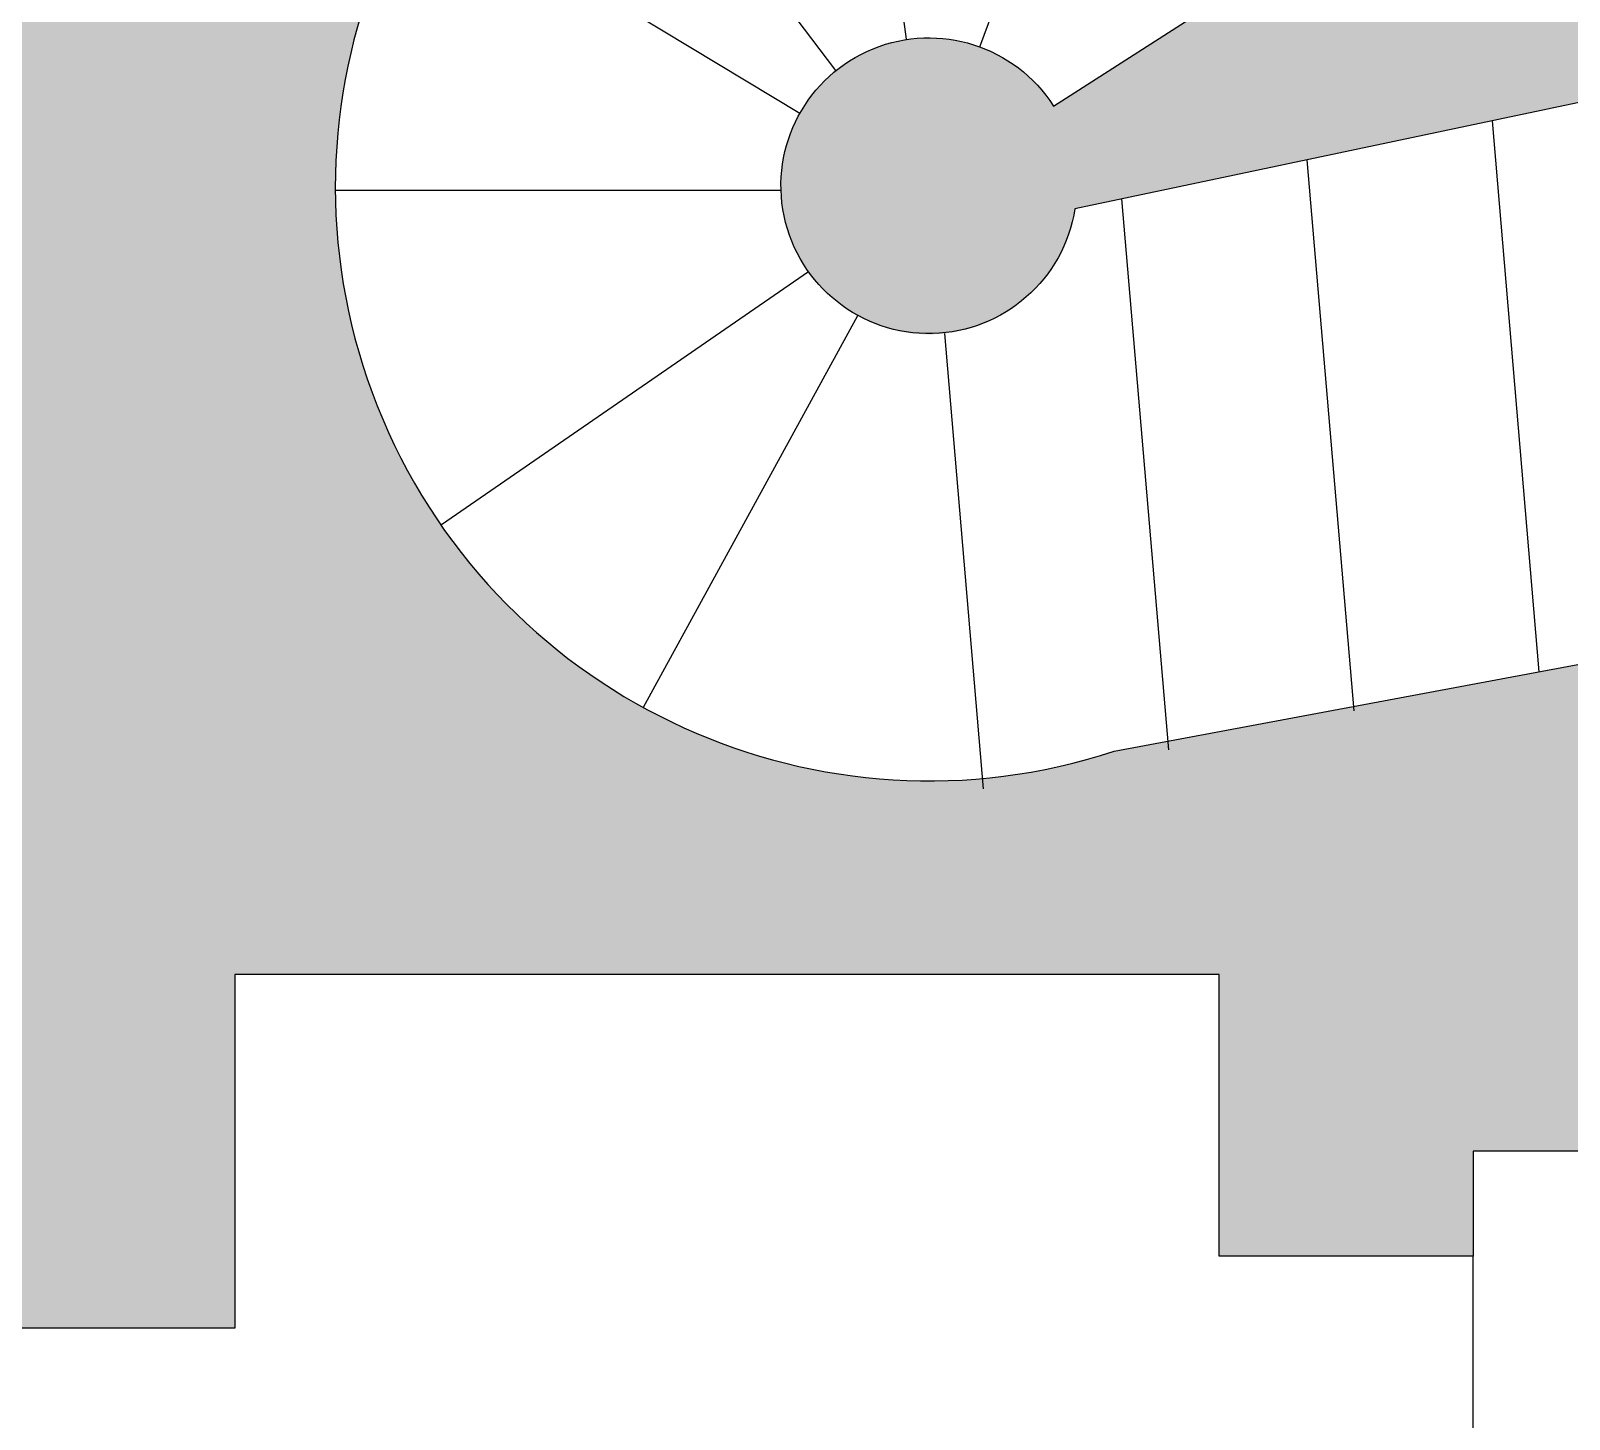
# Model space of a CAD drawing. Extents: x 77 to 121, y -270 to -21.
# Drawn here: x 109.995 to 113.309, y -175.475 to -172.484 of the extents above; entities that cross this region are included whole.
import ezdxf

# ---------------------------------------------------------------- set-up
doc = ezdxf.new("R2010")
doc.units = 0
doc.layers.add('BASE_PLAN', color=7, linetype='CONTINUOUS')
doc.layers.add('POCHE', color=7, linetype='CONTINUOUS')

# ---------------------------------------------------------------- blocks, each defined once
blk = doc.blocks.new('*U44')
at = {"layer": 'POCHE', "linetype": 'CONTINUOUS'}
for points in [[(109.8859, -175.2795), (109.8859, -169.9224), (110.1565, -175.2795)], [(110.1565, -175.2795), (109.8859, -169.9224), (110.1565, -170.2109)], [(110.1565, -175.2795), (110.1565, -170.2109), (110.4345, -175.2795)], [(110.4345, -174.5171), (110.1565, -170.2109), (110.4345, -170.2109)], [(110.4345, -175.2795), (110.1565, -170.2109), (110.4345, -174.5171)], [(110.4345, -174.5171), (110.4345, -170.2109), (110.6523, -174.5171)], [(110.6523, -174.5171), (110.4345, -170.2109), (110.6523, -170.2109)], [(110.6523, -172.8202), (110.6523, -170.2109), (110.6525, -172.7975)], [(110.6525, -172.7975), (110.6523, -170.2109), (110.6525, -170.2109)], [(110.6525, -172.7975), (110.6525, -170.2109), (110.6531, -172.7749)], [(110.6531, -172.7749), (110.6525, -170.2109), (110.6531, -170.2109)], [(110.6531, -172.7749), (110.6531, -170.2109), (110.654, -172.7524)], [(110.654, -172.7524), (110.6531, -170.2109), (110.654, -170.2109)], [(110.654, -172.7524), (110.654, -170.2109), (110.6554, -172.7299)], [(110.6554, -172.7299), (110.654, -170.2109), (110.6554, -170.2109)], [(110.6554, -172.7299), (110.6554, -170.2109), (110.6592, -172.6852)], [(110.6592, -172.6852), (110.6554, -170.2109), (110.6592, -170.2109)], [(110.6592, -172.6852), (110.6592, -170.2109), (110.6646, -172.641)], [(110.6646, -172.641), (110.6592, -170.2109), (110.6646, -170.2109)], [(110.6646, -172.641), (110.6646, -170.2109), (110.6715, -172.5972)], [(110.6715, -172.5972), (110.6646, -170.2109), (110.6715, -170.2109)], [(110.6715, -172.5972), (110.6715, -170.2109), (110.6798, -172.554)], [(110.6798, -172.554), (110.6715, -170.2109), (110.6798, -170.2109)], [(110.6798, -172.554), (110.6798, -170.2109), (110.6895, -172.5114)], [(110.6895, -172.5114), (110.6798, -170.2109), (110.6895, -170.2109)], [(110.6895, -172.5114), (110.6895, -170.2109), (110.7006, -172.4694)], [(113.0063, -172.7071), (113.0063, -171.0855), (113.5844, -172.5853)], [(113.5844, -172.5853), (113.0063, -171.0855), (113.5844, -171.0855)], [(113.0063, -172.7071), (112.2443, -172.6168), (113.0063, -172.1286)], [(111.8152, -173.1167), (111.8125, -172.5212), (111.8152, -172.5201)], [(111.8191, -173.1182), (111.8152, -172.5201), (111.8191, -172.5186)], [(111.8152, -173.1167), (111.8152, -172.5201), (111.8191, -173.1182)], [(111.8213, -173.119), (111.8191, -172.5186), (111.8213, -172.5178)], [(111.8191, -173.1182), (111.8191, -172.5186), (111.8213, -173.119)], [(111.8257, -173.1206), (111.8213, -172.5178), (111.8257, -172.5163)], [(111.8213, -173.119), (111.8213, -172.5178), (111.8257, -173.1206)], [(111.8274, -173.1211), (111.8257, -172.5163), (111.8274, -172.5157)], [(111.8257, -173.1206), (111.8257, -172.5163), (111.8274, -173.1211)], [(111.8323, -173.1228), (111.8274, -172.5157), (111.8323, -172.514)], [(111.8274, -173.1211), (111.8274, -172.5157), (111.8323, -173.1228)], [(111.8336, -173.1232), (111.8323, -172.514), (111.8336, -172.5136)], [(111.8323, -173.1228), (111.8323, -172.514), (111.8336, -173.1232)], [(111.839, -173.1249), (111.8336, -172.5136), (111.839, -172.512)], [(111.8336, -173.1232), (111.8336, -172.5136), (111.839, -173.1249)], [(111.8399, -173.1251), (111.839, -172.512), (111.8399, -172.5117)], [(111.839, -173.1249), (111.839, -172.512), (111.8399, -173.1251)], [(111.8457, -173.1268), (111.8399, -172.5117), (111.8457, -172.5101)], [(111.8399, -173.1251), (111.8399, -172.5117), (111.8457, -173.1268)], [(111.8463, -173.1269), (111.8457, -172.5101), (111.8463, -172.5099)], [(111.8457, -173.1268), (111.8457, -172.5101), (111.8463, -173.1269)], [(111.8523, -173.1285), (111.8463, -172.5099), (111.8523, -172.5083)], [(111.8463, -173.1269), (111.8463, -172.5099), (111.8523, -173.1285)], [(111.8527, -173.1286), (111.8523, -172.5083), (111.8527, -172.5082)], [(111.8523, -173.1285), (111.8523, -172.5083), (111.8527, -173.1286)], [(111.859, -173.1301), (111.8527, -172.5082), (111.859, -172.5067)], [(111.8527, -173.1286), (111.8527, -172.5082), (111.859, -173.1301)], [(111.8592, -173.1302), (111.859, -172.5067), (111.8592, -172.5066)], [(111.859, -173.1301), (111.859, -172.5067), (111.8592, -173.1302)], [(111.8657, -173.1316), (111.8592, -172.5066), (111.8657, -172.5052)], [(111.8592, -173.1302), (111.8592, -172.5066), (111.8657, -173.1316)], [(111.8657, -173.1316), (111.8657, -172.5052), (111.8658, -173.1316)], [(111.8658, -173.1316), (111.8657, -172.5052), (111.8658, -172.5052)], [(111.8724, -173.1329), (111.8658, -172.5052), (111.8724, -172.5039)], [(111.8658, -173.1316), (111.8658, -172.5052), (111.8724, -173.1329)], [(111.8791, -173.134), (111.8724, -172.5039), (111.8791, -172.5028)], [(111.8724, -173.1329), (111.8724, -172.5039), (111.8724, -173.1329)], [(111.8724, -173.1329), (111.8724, -172.5039), (111.8724, -172.5039)], [(111.8724, -173.1329), (111.8724, -172.5039), (111.8791, -173.134)], [(111.8791, -173.134), (111.8791, -172.5028), (111.8792, -173.134)], [(111.8792, -173.134), (111.8791, -172.5028), (111.8792, -172.5028)], [(111.8857, -173.135), (111.8792, -172.5028), (111.8857, -172.5018)], [(111.8792, -173.134), (111.8792, -172.5028), (111.8857, -173.135)], [(111.8857, -173.135), (111.8857, -172.5018), (111.8859, -173.1351)], [(111.8859, -173.1351), (111.8857, -172.5018), (111.8859, -172.5018)], [(111.8924, -173.1359), (111.8859, -172.5018), (111.8924, -172.5009)], [(111.8859, -173.1351), (111.8859, -172.5018), (111.8924, -173.1359)], [(111.8924, -173.1359), (111.8924, -172.5009), (111.8927, -173.1359)], [(111.8927, -173.1359), (111.8924, -172.5009), (111.8927, -172.5009)], [(111.899, -173.1366), (111.8927, -172.5009), (111.899, -172.5002)], [(111.8927, -173.1359), (111.8927, -172.5009), (111.899, -173.1366)], [(111.899, -173.1366), (111.899, -172.5002), (111.8996, -173.1366)], [(111.8996, -173.1366), (111.899, -172.5002), (111.8996, -172.5002)], [(111.9056, -173.1372), (111.8996, -172.5002), (111.9056, -172.4997)], [(111.8996, -173.1366), (111.8996, -172.5002), (111.9056, -173.1372)], [(111.9065, -173.1372), (111.9056, -172.4997), (111.9065, -172.4996)], [(111.9056, -173.1372), (111.9056, -172.4997), (111.9065, -173.1372)], [(111.9121, -173.1376), (111.9065, -172.4996), (111.9121, -172.4992)], [(111.9065, -173.1372), (111.9065, -172.4996), (111.9121, -173.1376)], [(111.9135, -173.1377), (111.9121, -172.4992), (111.9135, -172.4991)], [(111.9121, -173.1376), (111.9121, -172.4992), (111.9135, -173.1377)], [(111.9187, -173.1379), (111.9135, -172.4991), (111.9187, -172.4989)], [(111.9135, -173.1377), (111.9135, -172.4991), (111.9187, -173.1379)], [(111.9187, -173.1379), (111.9187, -172.4989), (111.9205, -173.1379)], [(111.9205, -173.1379), (111.9187, -172.4989), (111.9205, -172.4989)], [(111.9251, -173.138), (111.9205, -172.4989), (111.9251, -172.4988)], [(111.9205, -173.1379), (111.9205, -172.4989), (111.9251, -173.138)], [(111.9275, -173.1381), (111.9251, -172.4988), (111.9275, -172.4987)], [(111.9251, -173.138), (111.9251, -172.4988), (111.9275, -173.1381)], [(111.9275, -173.1381), (111.9275, -172.4987), (111.9316, -173.1381)], [(111.9316, -173.1381), (111.9275, -172.4987), (111.9316, -172.4988)], [(111.9316, -173.1381), (111.9316, -172.4988), (111.9345, -173.138)], [(111.9345, -173.138), (111.9316, -172.4988), (111.9345, -172.4988)], [(111.9345, -173.138), (111.9345, -172.4988), (111.938, -173.138)], [(111.938, -173.138), (111.9345, -172.4988), (111.938, -172.4989)], [(111.938, -173.138), (111.938, -172.4989), (111.9416, -173.1378)], [(111.9416, -173.1378), (111.938, -172.4989), (111.9416, -172.499)], [(111.9416, -173.1378), (111.9416, -172.499), (111.9444, -173.1377)], [(111.9444, -173.1377), (111.9416, -172.499), (111.9444, -172.4991)], [(111.9444, -173.1377), (111.9444, -172.4991), (111.9487, -173.1375)], [(111.9487, -173.1375), (111.9444, -172.4991), (111.9487, -172.4993)], [(111.9487, -173.1375), (111.9487, -172.4993), (111.9508, -173.1374)], [(111.9508, -173.1374), (111.9487, -172.4993), (111.9508, -172.4995)], [(111.9508, -173.1374), (111.9508, -172.4995), (111.9558, -173.137)], [(111.9558, -173.137), (111.9508, -172.4995), (111.9558, -172.4998)], [(111.9558, -173.137), (111.9558, -172.4998), (111.9573, -173.1369)], [(111.9573, -173.1369), (111.9558, -172.4998), (111.9573, -172.5)], [(111.9573, -173.1369), (111.9573, -172.5), (111.9629, -173.1363)], [(111.9629, -173.1363), (111.9573, -172.5), (111.9629, -172.5005)], [(111.9629, -173.1363), (111.9629, -172.5005), (111.9638, -173.1362)], [(111.9638, -173.1362), (111.9629, -172.5005), (111.9638, -172.5006)], [(111.9638, -173.1362), (111.9638, -172.5006), (111.97, -173.1355)], [(111.97, -173.1355), (111.9638, -172.5006), (111.97, -172.5013)], [(111.97, -173.1355), (111.97, -172.5013), (111.9703, -173.1355)], [(111.9703, -173.1355), (111.97, -172.5013), (111.9703, -172.5014)], [(111.9703, -173.1355), (111.9703, -172.5014), (111.9768, -173.1345)], [(111.9768, -173.1345), (111.9703, -172.5014), (111.9768, -172.5023)], [(111.9768, -173.1345), (111.9768, -172.5023), (111.977, -173.1345)], [(111.977, -173.1345), (111.9768, -172.5023), (111.977, -172.5023)], [(111.977, -173.1345), (111.977, -172.5023), (111.9834, -173.1335)], [(111.9834, -173.1335), (111.977, -172.5023), (111.9834, -172.5033)], [(111.9834, -173.1335), (111.9834, -172.5033), (111.9841, -173.1334)], [(111.9841, -173.1334), (111.9834, -172.5033), (111.9841, -172.5035)], [(111.9841, -173.1334), (111.9841, -172.5035), (111.99, -173.1323)], [(111.99, -173.1323), (111.9841, -172.5035), (111.99, -172.5045)], [(111.99, -173.1323), (111.99, -172.5045), (111.9912, -173.132)], [(111.9912, -173.132), (111.99, -172.5045), (111.9912, -172.5048)], [(111.9912, -173.132), (111.9912, -172.5048), (111.9966, -173.1309)], [(111.9966, -173.1309), (111.9912, -172.5048), (111.9966, -172.5059)], [(111.9966, -173.1309), (111.9966, -172.5059), (111.9982, -173.1306)], [(111.9982, -173.1306), (111.9966, -172.5059), (111.9982, -172.5062)], [(111.9982, -173.1306), (111.9982, -172.5062), (112.0032, -173.1294)], [(112.0032, -173.1294), (111.9982, -172.5062), (112.0032, -172.5074)], [(112.0032, -173.1294), (112.0032, -172.5074), (112.0052, -173.1289)], [(112.0052, -173.1289), (112.0032, -172.5074), (112.0052, -172.5079)], [(112.0052, -173.1289), (112.0052, -172.5079), (112.0098, -173.1278)], [(112.0098, -173.1278), (112.0052, -172.5079), (112.0098, -172.5091)], [(112.0098, -173.1278), (112.0098, -172.5091), (112.0122, -173.1271)], [(112.0122, -173.1271), (112.0098, -172.5091), (112.0122, -172.5097)], [(112.0122, -173.1271), (112.0122, -172.5097), (112.0164, -173.126)], [(112.0164, -173.126), (112.0122, -172.5097), (112.0164, -172.5109)], [(112.0164, -173.126), (112.0164, -172.5109), (112.0192, -173.1252)], [(112.0192, -173.1252), (112.0164, -172.5109), (112.0192, -172.5116)], [(112.0192, -173.1252), (112.0192, -172.5116), (112.023, -173.124)], [(112.023, -173.124), (112.0192, -172.5116), (112.023, -172.5128)], [(112.023, -173.124), (112.023, -172.5128), (112.0261, -173.1231)], [(112.0261, -173.1231), (112.023, -172.5128), (112.0261, -172.5137)], [(112.0261, -173.1231), (112.0261, -172.5137), (112.0296, -173.1219)], [(112.0296, -173.1219), (112.0261, -172.5137), (112.0296, -172.5149)], [(112.0296, -173.1219), (112.0296, -172.5149), (112.0329, -173.1208)], [(112.0329, -173.1208), (112.0296, -172.5149), (112.0329, -172.516)], [(112.0329, -173.1208), (112.0329, -172.516), (112.0361, -173.1197)], [(112.0361, -173.1197), (112.0329, -172.516), (112.0361, -172.5172)], [(112.0361, -173.1197), (112.0361, -172.5172), (112.0397, -173.1184)], [(112.0397, -173.1184), (112.0361, -172.5172), (112.0397, -172.5184)], [(112.0397, -173.1184), (112.0397, -172.5184), (112.0427, -173.1173)], [(112.0427, -173.1173), (112.0397, -172.5184), (112.0427, -172.5196)], [(112.0427, -173.1173), (112.0427, -172.5196), (112.0464, -173.1158)], [(112.0464, -173.1158), (112.0427, -172.5196), (112.0464, -172.521)], [(111.7513, -173.0832), (111.7496, -172.5548), (111.7513, -172.5536)], [(111.7555, -173.0861), (111.7513, -172.5536), (111.7555, -172.5507)], [(111.7513, -173.0832), (111.7513, -172.5536), (111.7555, -173.0861)], [(111.7569, -173.087), (111.7555, -172.5507), (111.7569, -172.5498)], [(111.7555, -173.0861), (111.7555, -172.5507), (111.7569, -173.087)], [(111.7616, -173.09), (111.7569, -172.5498), (111.7616, -172.5469)], [(111.7569, -173.087), (111.7569, -172.5498), (111.7616, -173.09)], [(111.7626, -173.0906), (111.7616, -172.5469), (111.7626, -172.5462)], [(111.7616, -173.09), (111.7616, -172.5469), (111.7626, -173.0906)], [(111.7677, -173.0937), (111.7626, -172.5462), (111.7677, -172.5431)], [(111.7626, -173.0906), (111.7626, -172.5462), (111.7677, -173.0937)], [(111.7684, -173.0941), (111.7677, -172.5431), (111.7684, -172.5427)], [(111.7677, -173.0937), (111.7677, -172.5431), (111.7684, -173.0941)], [(111.774, -173.0973), (111.7684, -172.5427), (111.774, -172.5395)], [(111.7684, -173.0941), (111.7684, -172.5427), (111.774, -173.0973)], [(111.7741, -173.0974), (111.774, -172.5395), (111.7741, -172.5394)], [(111.774, -173.0973), (111.774, -172.5395), (111.7741, -173.0974)], [(111.7799, -173.1006), (111.7741, -172.5394), (111.7799, -172.5362)], [(111.7741, -173.0974), (111.7741, -172.5394), (111.7799, -173.1006)], [(111.7802, -173.1007), (111.7799, -172.5362), (111.7802, -172.5361)], [(111.7799, -173.1006), (111.7799, -172.5362), (111.7802, -173.1007)], [(111.7858, -173.1036), (111.7802, -172.5361), (111.7858, -172.5332)], [(111.7802, -173.1007), (111.7802, -172.5361), (111.7858, -173.1036)], [(111.7866, -173.104), (111.7858, -172.5332), (111.7866, -172.5328)], [(111.7858, -173.1036), (111.7858, -172.5332), (111.7866, -173.104)], [(111.7916, -173.1065), (111.7866, -172.5328), (111.7916, -172.5303)], [(111.7866, -173.104), (111.7866, -172.5328), (111.7916, -173.1065)], [(111.793, -173.1072), (111.7916, -172.5303), (111.793, -172.5297)], [(111.7916, -173.1065), (111.7916, -172.5303), (111.793, -173.1072)], [(111.7975, -173.1093), (111.793, -172.5297), (111.7975, -172.5275)], [(111.793, -173.1072), (111.793, -172.5297), (111.7975, -173.1093)], [(111.7994, -173.1102), (111.7975, -172.5275), (111.7994, -172.5267)], [(111.7975, -173.1093), (111.7975, -172.5275), (111.7994, -173.1102)], [(111.8034, -173.1119), (111.7994, -172.5267), (111.8034, -172.5249)], [(111.7994, -173.1102), (111.7994, -172.5267), (111.8034, -173.1119)], [(111.806, -173.113), (111.8034, -172.5249), (111.806, -172.5238)], [(111.8034, -173.1119), (111.8034, -172.5249), (111.806, -173.113)], [(111.8093, -173.1144), (111.806, -172.5238), (111.8093, -172.5224)], [(111.806, -173.113), (111.806, -172.5238), (111.8093, -173.1144)], [(111.8125, -173.1157), (111.8093, -172.5224), (111.8125, -172.5212)], [(111.8093, -173.1144), (111.8093, -172.5224), (111.8125, -173.1157)], [(111.8125, -173.1157), (111.8125, -172.5212), (111.8152, -173.1167)], [(112.0464, -173.1158), (112.0464, -172.521), (112.0492, -173.1147)], [(112.0492, -173.1147), (112.0464, -172.521), (112.0492, -172.5221)], [(112.0492, -173.1147), (112.0492, -172.5221), (112.0531, -173.1131)], [(112.0531, -173.1131), (112.0492, -172.5221), (112.0531, -172.5237)], [(112.0531, -173.1131), (112.0531, -172.5237), (112.0557, -173.112)], [(112.0557, -173.112), (112.0531, -172.5237), (112.0557, -172.5249)], [(112.0557, -173.112), (112.0557, -172.5249), (112.0597, -173.1102)], [(112.0597, -173.1102), (112.0557, -172.5249), (112.0597, -172.5266)], [(112.0597, -173.1102), (112.0597, -172.5266), (112.0621, -173.1091)], [(112.0621, -173.1091), (112.0597, -172.5266), (112.0621, -172.5277)], [(112.0621, -173.1091), (112.0621, -172.5277), (112.0662, -173.1072)], [(112.0662, -173.1072), (112.0621, -172.5277), (112.0662, -172.5296)], [(112.0662, -173.1072), (112.0662, -172.5296), (112.0685, -173.1061)], [(112.0685, -173.1061), (112.0662, -172.5296), (112.0685, -172.5308)], [(112.0685, -173.1061), (112.0685, -172.5308), (112.0727, -173.104)], [(112.0727, -173.104), (112.0685, -172.5308), (112.0727, -172.5328)], [(112.0727, -173.104), (112.0727, -172.5328), (112.0749, -173.1029)], [(112.0749, -173.1029), (112.0727, -172.5328), (112.0749, -172.5339)], [(112.0749, -173.1029), (112.0749, -172.5339), (112.079, -173.1007)], [(112.079, -173.1007), (112.0749, -172.5339), (112.079, -172.5361)], [(112.079, -173.1007), (112.079, -172.5361), (112.0811, -173.0996)], [(112.0811, -173.0996), (112.079, -172.5361), (112.0811, -172.5373)], [(112.0811, -173.0996), (112.0811, -172.5373), (112.0853, -173.0973)], [(112.0853, -173.0973), (112.0811, -172.5373), (112.0853, -172.5395)], [(112.0853, -173.0973), (112.0853, -172.5395), (112.0874, -173.0961)], [(112.0874, -173.0961), (112.0853, -172.5395), (112.0874, -172.5407)], [(112.0874, -173.0961), (112.0874, -172.5407), (112.0915, -173.0937)], [(112.0915, -173.0937), (112.0874, -172.5407), (112.0915, -172.5431)], [(112.0915, -173.0937), (112.0915, -172.5431), (112.0935, -173.0925)], [(112.0935, -173.0925), (112.0915, -172.5431), (112.0935, -172.5444)], [(112.0935, -173.0925), (112.0935, -172.5444), (112.0975, -173.09)], [(112.0975, -173.09), (112.0935, -172.5444), (112.0975, -172.5468)], [(112.0975, -173.09), (112.0975, -172.5468), (112.0996, -173.0887)], [(112.0996, -173.0887), (112.0975, -172.5468), (112.0996, -172.5481)], [(112.0996, -173.0887), (112.0996, -172.5481), (112.1035, -173.0862)], [(112.1035, -173.0862), (112.0996, -172.5481), (112.1035, -172.5506)], [(112.1035, -173.0862), (112.1035, -172.5506), (112.1057, -173.0848)], [(112.1057, -173.0848), (112.1035, -172.5506), (112.1057, -172.552)], [(112.1057, -173.0848), (112.1057, -172.552), (112.1094, -173.0822)], [(112.1094, -173.0822), (112.1057, -172.552), (112.1094, -172.5545)], [(111.7104, -173.0503), (111.7083, -172.5885), (111.7104, -172.5866)], [(111.7134, -173.0531), (111.7104, -172.5866), (111.7134, -172.5837)], [(111.7104, -173.0503), (111.7104, -172.5866), (111.7134, -173.0531)], [(111.7157, -173.0552), (111.7134, -172.5837), (111.7157, -172.5817)], [(111.7134, -173.0531), (111.7134, -172.5837), (111.7157, -173.0552)], [(111.7186, -173.0578), (111.7157, -172.5817), (111.7186, -172.579)], [(111.7157, -173.0552), (111.7157, -172.5817), (111.7186, -173.0578)], [(111.721, -173.06), (111.7186, -172.579), (111.721, -172.5769)], [(111.7186, -173.0578), (111.7186, -172.579), (111.721, -173.06)], [(111.7239, -173.0624), (111.721, -172.5769), (111.7239, -172.5744)], [(111.721, -173.06), (111.721, -172.5769), (111.7239, -173.0624)], [(111.7265, -173.0646), (111.7239, -172.5744), (111.7265, -172.5722)], [(111.7239, -173.0624), (111.7239, -172.5744), (111.7265, -173.0646)], [(111.7292, -173.0668), (111.7265, -172.5722), (111.7292, -172.5699)], [(111.7265, -173.0646), (111.7265, -172.5722), (111.7292, -173.0668)], [(111.7321, -173.0692), (111.7292, -172.5699), (111.7321, -172.5676)], [(111.7292, -173.0668), (111.7292, -172.5699), (111.7321, -173.0692)], [(111.7347, -173.0711), (111.7321, -172.5676), (111.7347, -172.5656)], [(111.7321, -173.0692), (111.7321, -172.5676), (111.7347, -173.0711)], [(111.7379, -173.0736), (111.7347, -172.5656), (111.7379, -172.5632)], [(111.7347, -173.0711), (111.7347, -172.5656), (111.7379, -173.0736)], [(111.7401, -173.0753), (111.7379, -172.5632), (111.7401, -172.5615)], [(111.7379, -173.0736), (111.7379, -172.5632), (111.7401, -173.0753)], [(111.7437, -173.0779), (111.7401, -172.5615), (111.7437, -172.5589)], [(111.7401, -173.0753), (111.7401, -172.5615), (111.7437, -173.0779)], [(111.7457, -173.0793), (111.7437, -172.5589), (111.7457, -172.5574)], [(111.7437, -173.0779), (111.7437, -172.5589), (111.7457, -173.0793)], [(111.7496, -173.0821), (111.7457, -172.5574), (111.7496, -172.5548)], [(111.7457, -173.0793), (111.7457, -172.5574), (111.7496, -173.0821)], [(111.7496, -173.0821), (111.7496, -172.5548), (111.7513, -173.0832)], [(112.1094, -173.0822), (112.1094, -172.5545), (112.1116, -173.0807)], [(112.1116, -173.0807), (112.1094, -172.5545), (112.1116, -172.5561)], [(112.1116, -173.0807), (112.1116, -172.5561), (112.1152, -173.0782)], [(112.1152, -173.0782), (112.1116, -172.5561), (112.1152, -172.5586)], [(112.1152, -173.0782), (112.1152, -172.5586), (112.1175, -173.0766)], [(112.1175, -173.0766), (112.1152, -172.5586), (112.1175, -172.5603)], [(112.1175, -173.0766), (112.1175, -172.5603), (112.1208, -173.074)], [(112.1208, -173.074), (112.1175, -172.5603), (112.1208, -172.5628)], [(112.1208, -173.074), (112.1208, -172.5628), (112.1232, -173.0722)], [(112.1232, -173.0722), (112.1208, -172.5628), (112.1232, -172.5646)], [(112.1232, -173.0722), (112.1232, -172.5646), (112.1264, -173.0697)], [(112.1264, -173.0697), (112.1232, -172.5646), (112.1264, -172.567)], [(112.1264, -173.0697), (112.1264, -172.567), (112.1289, -173.0678)], [(112.1289, -173.0678), (112.1264, -172.567), (112.1289, -172.5691)], [(112.1289, -173.0678), (112.1289, -172.5691), (112.1318, -173.0654)], [(112.1318, -173.0654), (112.1289, -172.5691), (112.1318, -172.5714)], [(112.1318, -173.0654), (112.1318, -172.5714), (112.1345, -173.0632)], [(112.1345, -173.0632), (112.1318, -172.5714), (112.1345, -172.5737)], [(112.1345, -173.0632), (112.1345, -172.5737), (112.1371, -173.0609)], [(112.1371, -173.0609), (112.1345, -172.5737), (112.1371, -172.5759)], [(112.1371, -173.0609), (112.1371, -172.5759), (112.1399, -173.0585)], [(112.1399, -173.0585), (112.1371, -172.5759), (112.1399, -172.5784)], [(112.1399, -173.0585), (112.1399, -172.5784), (112.1423, -173.0563)], [(112.1423, -173.0563), (112.1399, -172.5784), (112.1423, -172.5805)], [(112.1423, -173.0563), (112.1423, -172.5805), (112.1453, -173.0536)], [(112.1453, -173.0536), (112.1423, -172.5805), (112.1453, -172.5832)], [(112.1453, -173.0536), (112.1453, -172.5832), (112.1474, -173.0516)], [(112.1474, -173.0516), (112.1453, -172.5832), (112.1474, -172.5851)], [(112.1474, -173.0516), (112.1474, -172.5851), (112.1505, -173.0487)], [(112.1505, -173.0487), (112.1474, -172.5851), (112.1505, -172.5882)], [(111.6813, -173.0185), (111.6798, -172.6202), (111.6813, -172.6183)], [(111.6843, -173.0222), (111.6813, -172.6183), (111.6843, -172.6146)], [(111.6813, -173.0185), (111.6813, -172.6183), (111.6843, -173.0222)], [(111.6858, -173.0241), (111.6843, -172.6146), (111.6858, -172.6128)], [(111.6843, -173.0222), (111.6843, -172.6146), (111.6858, -173.0241)], [(111.6889, -173.0276), (111.6858, -172.6128), (111.6889, -172.6091)], [(111.6858, -173.0241), (111.6858, -172.6128), (111.6889, -173.0276)], [(111.6905, -173.0295), (111.6889, -172.6091), (111.6905, -172.6073)], [(111.6889, -173.0276), (111.6889, -172.6091), (111.6905, -173.0295)], [(111.6936, -173.033), (111.6905, -172.6073), (111.6936, -172.6038)], [(111.6905, -173.0295), (111.6905, -172.6073), (111.6936, -173.033)], [(111.6953, -173.0348), (111.6936, -172.6038), (111.6953, -172.602)], [(111.6936, -173.033), (111.6936, -172.6038), (111.6953, -173.0348)], [(111.6984, -173.0382), (111.6953, -172.602), (111.6984, -172.5986)], [(111.6953, -173.0348), (111.6953, -172.602), (111.6984, -173.0382)], [(111.7002, -173.0401), (111.6984, -172.5986), (111.7002, -172.5967)], [(111.6984, -173.0382), (111.6984, -172.5986), (111.7002, -173.0401)], [(111.7033, -173.0433), (111.7002, -172.5967), (111.7033, -172.5935)], [(111.7002, -173.0401), (111.7002, -172.5967), (111.7033, -173.0433)], [(111.7052, -173.0452), (111.7033, -172.5935), (111.7052, -172.5916)], [(111.7033, -173.0433), (111.7033, -172.5935), (111.7052, -173.0452)], [(111.7083, -173.0483), (111.7052, -172.5916), (111.7083, -172.5885)], [(111.7052, -173.0452), (111.7052, -172.5916), (111.7083, -173.0483)], [(111.7083, -173.0483), (111.7083, -172.5885), (111.7104, -173.0503)], [(112.1505, -173.0487), (112.1505, -172.5882), (112.1523, -173.0469)], [(112.1523, -173.0469), (112.1505, -172.5882), (112.1523, -172.5899)], [(112.1523, -173.0469), (112.1523, -172.5899), (112.1557, -173.0436)], [(112.1557, -173.0436), (112.1523, -172.5899), (112.1557, -172.5932)], [(112.1557, -173.0436), (112.1557, -172.5932), (112.1571, -173.0421)], [(112.1571, -173.0421), (112.1557, -172.5932), (112.1571, -172.5947)], [(112.1571, -173.0421), (112.1571, -172.5947), (112.1607, -173.0384)], [(112.1607, -173.0384), (112.1571, -172.5947), (112.1607, -172.5984)], [(112.1607, -173.0384), (112.1607, -172.5984), (112.1618, -173.0372)], [(112.1618, -173.0372), (112.1607, -172.5984), (112.1618, -172.5996)], [(112.1618, -173.0372), (112.1618, -172.5996), (112.1656, -173.0331)], [(112.1656, -173.0331), (112.1618, -172.5996), (112.1656, -172.6037)], [(112.1656, -173.0331), (112.1656, -172.6037), (112.1664, -173.0322)], [(112.1664, -173.0322), (112.1656, -172.6037), (112.1664, -172.6046)], [(112.1664, -173.0322), (112.1664, -172.6046), (112.1703, -173.0277)], [(112.1703, -173.0277), (112.1664, -172.6046), (112.1703, -172.6091)], [(112.1703, -173.0277), (112.1703, -172.6091), (112.1708, -173.0272)], [(112.1708, -173.0272), (112.1703, -172.6091), (112.1708, -172.6096)], [(112.1708, -173.0272), (112.1708, -172.6096), (112.175, -173.0222)], [(112.175, -173.0222), (112.1708, -172.6096), (112.175, -172.6146)], [(112.175, -173.0222), (112.175, -172.6146), (112.1751, -173.0221)], [(112.1751, -173.0221), (112.175, -172.6146), (112.1751, -172.6148)], [(112.1751, -173.0221), (112.1751, -172.6148), (112.1793, -173.0169)], [(112.1793, -173.0169), (112.1751, -172.6148), (112.1793, -172.6199)], [(112.1793, -173.0169), (112.1793, -172.6199), (112.1795, -173.0166)], [(112.1795, -173.0166), (112.1793, -172.6199), (112.1795, -172.6202)], [(112.2408, -172.8866), (112.2393, -172.62), (112.2408, -172.6191)], [(112.2421, -172.8803), (112.2408, -172.6191), (112.2421, -172.6182)], [(112.2408, -172.8866), (112.2408, -172.6191), (112.2421, -172.8803)], [(112.2433, -172.8739), (112.2421, -172.6182), (112.2433, -172.6175)], [(112.2421, -172.8803), (112.2421, -172.6182), (112.2433, -172.8739)], [(112.2443, -172.8676), (112.2433, -172.6175), (112.2443, -172.6168)], [(112.2433, -172.8739), (112.2433, -172.6175), (112.2443, -172.8676)], [(112.2443, -172.8676), (112.2443, -172.6168), (113.0063, -172.7071)], [(111.6571, -172.9837), (111.6554, -172.6558), (111.6571, -172.6531)], [(111.6592, -172.9871), (111.6571, -172.6531), (111.6592, -172.6496)], [(111.6571, -172.9837), (111.6571, -172.6531), (111.6592, -172.9871)], [(111.6607, -172.9897), (111.6592, -172.6496), (111.6607, -172.6471)], [(111.6592, -172.9871), (111.6592, -172.6496), (111.6607, -172.9897)], [(111.663, -172.9932), (111.6607, -172.6471), (111.663, -172.6436)], [(111.6607, -172.9897), (111.6607, -172.6471), (111.663, -172.9932)], [(111.6646, -172.9956), (111.663, -172.6436), (111.6646, -172.6412)], [(111.663, -172.9932), (111.663, -172.6436), (111.6646, -172.9956)], [(111.667, -172.9992), (111.6646, -172.6412), (111.667, -172.6376)], [(111.6646, -172.9956), (111.6646, -172.6412), (111.667, -172.9992)], [(111.6685, -173.0015), (111.667, -172.6376), (111.6685, -172.6354)], [(111.667, -172.9992), (111.667, -172.6376), (111.6685, -173.0015)], [(111.6712, -173.0051), (111.6685, -172.6354), (111.6712, -172.6317)], [(111.6685, -173.0015), (111.6685, -172.6354), (111.6712, -173.0051)], [(111.6727, -173.0072), (111.6712, -172.6317), (111.6727, -172.6296)], [(111.6712, -173.0051), (111.6712, -172.6317), (111.6727, -173.0072)], [(111.6754, -173.0109), (111.6727, -172.6296), (111.6754, -172.6259)], [(111.6727, -173.0072), (111.6727, -172.6296), (111.6754, -173.0109)], [(111.6769, -173.0129), (111.6754, -172.6259), (111.6769, -172.6239)], [(111.6754, -173.0109), (111.6754, -172.6259), (111.6769, -173.0129)], [(111.6798, -173.0166), (111.6769, -172.6239), (111.6798, -172.6202)], [(111.6769, -173.0129), (111.6769, -172.6239), (111.6798, -173.0166)], [(111.6798, -173.0166), (111.6798, -172.6202), (111.6813, -173.0185)], [(112.1795, -173.0166), (112.1795, -172.6202), (112.1833, -173.0117)], [(112.1833, -173.0117), (112.1795, -172.6202), (112.1833, -172.6251)], [(112.1833, -173.0117), (112.1833, -172.6251), (112.1838, -173.011)], [(112.1838, -173.011), (112.1833, -172.6251), (112.1838, -172.6259)], [(112.1838, -173.011), (112.1838, -172.6259), (112.1872, -173.0064)], [(112.1872, -173.0064), (112.1838, -172.6259), (112.1872, -172.6304)], [(112.1872, -173.0064), (112.1872, -172.6304), (112.1881, -173.0052)], [(112.1881, -173.0052), (112.1872, -172.6304), (112.1881, -172.6316)], [(112.1881, -173.0052), (112.1881, -172.6316), (112.1909, -173.0011)], [(112.1909, -173.0011), (112.1881, -172.6316), (112.1909, -172.6357)], [(112.1909, -173.0011), (112.1909, -172.6357), (112.1922, -172.9994)], [(112.1922, -172.9994), (112.1909, -172.6357), (112.1922, -172.6375)], [(112.1922, -172.9994), (112.1922, -172.6375), (112.1946, -172.9957)], [(112.1946, -172.9957), (112.1922, -172.6375), (112.1946, -172.641)], [(112.1946, -172.9957), (112.1946, -172.641), (112.1961, -172.9934)], [(112.1961, -172.9934), (112.1946, -172.641), (112.1961, -172.6434)], [(112.1961, -172.9934), (112.1961, -172.6434), (112.1981, -172.9904)], [(112.1981, -172.9904), (112.1961, -172.6434), (112.1981, -172.6464)], [(112.1999, -172.9875), (112.1981, -172.6464), (112.1999, -172.6452)], [(112.1981, -172.9904), (112.1981, -172.6464), (112.1999, -172.9875)], [(112.2036, -172.9814), (112.1999, -172.6452), (112.2036, -172.6429)], [(112.1999, -172.9875), (112.1999, -172.6452), (112.2036, -172.9814)], [(112.2071, -172.9753), (112.2036, -172.6429), (112.2071, -172.6406)], [(112.2036, -172.9814), (112.2036, -172.6429), (112.2071, -172.9753)], [(112.2104, -172.9692), (112.2071, -172.6406), (112.2104, -172.6385)], [(112.2071, -172.9753), (112.2071, -172.6406), (112.2104, -172.9692)], [(112.2137, -172.963), (112.2104, -172.6385), (112.2137, -172.6364)], [(112.2104, -172.9692), (112.2104, -172.6385), (112.2137, -172.963)], [(112.2167, -172.9567), (112.2137, -172.6364), (112.2167, -172.6345)], [(112.2137, -172.963), (112.2137, -172.6364), (112.2167, -172.9567)], [(112.2197, -172.9504), (112.2167, -172.6345), (112.2197, -172.6326)], [(112.2167, -172.9567), (112.2167, -172.6345), (112.2197, -172.9504)], [(112.2224, -172.9441), (112.2197, -172.6326), (112.2224, -172.6308)], [(112.2197, -172.9504), (112.2197, -172.6326), (112.2224, -172.9441)], [(112.2251, -172.9378), (112.2224, -172.6308), (112.2251, -172.6291)], [(112.2224, -172.9441), (112.2224, -172.6308), (112.2251, -172.9378)], [(112.2275, -172.9314), (112.2251, -172.6291), (112.2275, -172.6275)], [(112.2251, -172.9378), (112.2251, -172.6291), (112.2275, -172.9314)], [(112.2299, -172.925), (112.2275, -172.6275), (112.2299, -172.6261)], [(112.2275, -172.9314), (112.2275, -172.6275), (112.2299, -172.925)], [(112.232, -172.9186), (112.2299, -172.6261), (112.232, -172.6247)], [(112.2299, -172.925), (112.2299, -172.6261), (112.232, -172.9186)], [(112.2341, -172.9122), (112.232, -172.6247), (112.2341, -172.6234)], [(112.232, -172.9186), (112.232, -172.6247), (112.2341, -172.9122)], [(112.2359, -172.9058), (112.2341, -172.6234), (112.2359, -172.6221)], [(112.2341, -172.9122), (112.2341, -172.6234), (112.2359, -172.9058)], [(112.2377, -172.8994), (112.2359, -172.6221), (112.2377, -172.621)], [(112.2359, -172.9058), (112.2359, -172.6221), (112.2377, -172.8994)], [(112.2393, -172.893), (112.2377, -172.621), (112.2393, -172.62)], [(112.2377, -172.8994), (112.2377, -172.621), (112.2393, -172.893)], [(112.2393, -172.893), (112.2393, -172.62), (112.2408, -172.8866)], [(111.6408, -172.9532), (111.6389, -172.688), (111.6408, -172.6837)], [(111.6419, -172.9554), (111.6408, -172.6837), (111.6419, -172.6814)], [(111.6408, -172.9532), (111.6408, -172.6837), (111.6419, -172.9554)], [(111.6438, -172.9594), (111.6419, -172.6814), (111.6438, -172.6775)], [(111.6419, -172.9554), (111.6419, -172.6814), (111.6438, -172.9594)], [(111.6451, -172.9619), (111.6438, -172.6775), (111.6451, -172.6749)], [(111.6438, -172.9594), (111.6438, -172.6775), (111.6451, -172.9619)], [(111.6469, -172.9655), (111.6451, -172.6749), (111.6469, -172.6713)], [(111.6451, -172.9619), (111.6451, -172.6749), (111.6469, -172.9655)], [(111.6484, -172.9683), (111.6469, -172.6713), (111.6484, -172.6685)], [(111.6469, -172.9655), (111.6469, -172.6713), (111.6484, -172.9683)], [(111.6501, -172.9716), (111.6484, -172.6685), (111.6501, -172.6652)], [(111.6484, -172.9683), (111.6484, -172.6685), (111.6501, -172.9716)], [(111.6518, -172.9747), (111.6501, -172.6652), (111.6518, -172.6621)], [(111.6501, -172.9716), (111.6501, -172.6652), (111.6518, -172.9747)], [(111.6535, -172.9777), (111.6518, -172.6621), (111.6535, -172.6591)], [(111.6518, -172.9747), (111.6518, -172.6621), (111.6535, -172.9777)], [(111.6554, -172.9809), (111.6535, -172.6591), (111.6554, -172.6558)], [(111.6535, -172.9777), (111.6535, -172.6591), (111.6554, -172.9809)], [(111.6554, -172.9809), (111.6554, -172.6558), (111.6571, -172.9837)], [(111.6283, -172.9218), (111.6262, -172.7213), (111.6283, -172.715)], [(111.6284, -172.922), (111.6283, -172.715), (111.6284, -172.7148)], [(111.6283, -172.9218), (111.6283, -172.715), (111.6284, -172.922)], [(111.6305, -172.9281), (111.6284, -172.7148), (111.6305, -172.7087)], [(111.6284, -172.922), (111.6284, -172.7148), (111.6305, -172.9281)], [(111.6308, -172.9288), (111.6305, -172.7087), (111.6308, -172.708)], [(111.6305, -172.9281), (111.6305, -172.7087), (111.6308, -172.9288)], [(111.6329, -172.9344), (111.6308, -172.708), (111.6329, -172.7024)], [(111.6308, -172.9288), (111.6308, -172.708), (111.6329, -172.9344)], [(111.6333, -172.9355), (111.6329, -172.7024), (111.6333, -172.7013)], [(111.6329, -172.9344), (111.6329, -172.7024), (111.6333, -172.9355)], [(111.6354, -172.9407), (111.6333, -172.7013), (111.6354, -172.6962)], [(111.6333, -172.9355), (111.6333, -172.7013), (111.6354, -172.9407)], [(111.636, -172.9422), (111.6354, -172.6962), (111.636, -172.6946)], [(111.6354, -172.9407), (111.6354, -172.6962), (111.636, -172.9422)], [(111.638, -172.9469), (111.636, -172.6946), (111.638, -172.6899)], [(111.636, -172.9422), (111.636, -172.6946), (111.638, -172.9469)], [(111.6389, -172.9488), (111.638, -172.6899), (111.6389, -172.688)], [(111.638, -172.9469), (111.638, -172.6899), (111.6389, -172.9488)], [(111.6389, -172.9488), (111.6389, -172.688), (111.6408, -172.9532)], [(111.6187, -172.8875), (111.618, -172.7529), (111.6187, -172.7492)], [(111.6193, -172.8903), (111.6187, -172.7492), (111.6193, -172.7466)], [(111.6187, -172.8875), (111.6187, -172.7492), (111.6193, -172.8903)], [(111.6203, -172.8945), (111.6193, -172.7466), (111.6203, -172.7423)], [(111.6193, -172.8903), (111.6193, -172.7466), (111.6203, -172.8945)], [(111.6208, -172.8966), (111.6203, -172.7423), (111.6208, -172.7403)], [(111.6203, -172.8945), (111.6203, -172.7423), (111.6208, -172.8966)], [(111.6221, -172.9014), (111.6208, -172.7403), (111.6221, -172.7354)], [(111.6208, -172.8966), (111.6208, -172.7403), (111.6221, -172.9014)], [(111.6225, -172.9029), (111.6221, -172.7354), (111.6225, -172.734)], [(111.6221, -172.9014), (111.6221, -172.7354), (111.6225, -172.9029)], [(111.624, -172.9083), (111.6225, -172.734), (111.624, -172.7285)], [(111.6225, -172.9029), (111.6225, -172.734), (111.624, -172.9083)], [(111.6243, -172.9092), (111.624, -172.7285), (111.6243, -172.7276)], [(111.624, -172.9083), (111.624, -172.7285), (111.6243, -172.9092)], [(111.6261, -172.9152), (111.6243, -172.7276), (111.6261, -172.7216)], [(111.6243, -172.9092), (111.6243, -172.7276), (111.6261, -172.9152)], [(111.6262, -172.9155), (111.6261, -172.7216), (111.6262, -172.7213)], [(111.6261, -172.9152), (111.6261, -172.7216), (111.6262, -172.9155)], [(111.6262, -172.9155), (111.6262, -172.7213), (111.6283, -172.9218)], [(111.6129, -172.8519), (111.6123, -172.7909), (111.6129, -172.785)], [(111.613, -172.8528), (111.6129, -172.785), (111.613, -172.7839)], [(111.6129, -172.8519), (111.6129, -172.785), (111.613, -172.8528)], [(111.6137, -172.8585), (111.613, -172.7839), (111.6137, -172.7784)], [(111.613, -172.8528), (111.613, -172.7839), (111.6137, -172.8585)], [(111.6138, -172.8597), (111.6137, -172.7784), (111.6138, -172.777)], [(111.6137, -172.8585), (111.6137, -172.7784), (111.6138, -172.8597)], [(111.6146, -172.865), (111.6138, -172.777), (111.6146, -172.772)], [(111.6138, -172.8597), (111.6138, -172.777), (111.6146, -172.865)], [(111.6148, -172.8667), (111.6146, -172.772), (111.6148, -172.7701)], [(111.6146, -172.865), (111.6146, -172.772), (111.6148, -172.8667)], [(111.6156, -172.8714), (111.6148, -172.7701), (111.6156, -172.7655)], [(111.6148, -172.8667), (111.6148, -172.7701), (111.6156, -172.8714)], [(111.616, -172.8736), (111.6156, -172.7655), (111.616, -172.7631)], [(111.6156, -172.8714), (111.6156, -172.7655), (111.616, -172.8736)], [(111.6167, -172.8778), (111.616, -172.7631), (111.6167, -172.7592)], [(111.616, -172.8736), (111.616, -172.7631), (111.6167, -172.8778)], [(111.6173, -172.8806), (111.6167, -172.7592), (111.6173, -172.7561)], [(111.6167, -172.8778), (111.6167, -172.7592), (111.6173, -172.8806)], [(111.618, -172.8841), (111.6173, -172.7561), (111.618, -172.7529)], [(111.6173, -172.8806), (111.6173, -172.7561), (111.618, -172.8841)], [(111.618, -172.8841), (111.618, -172.7529), (111.6187, -172.8875)], [(111.6114, -172.8319), (111.6112, -172.8115), (111.6114, -172.8049)], [(111.6112, -172.8252), (111.6112, -172.8117), (111.6112, -172.8115)], [(111.6112, -172.8252), (111.6112, -172.8115), (111.6114, -172.8319)], [(111.6112, -172.8252), (111.6112, -172.8184), (111.6112, -172.8117)], [(111.6112, -172.8252), (111.6112, -172.8117), (111.6112, -172.8252)], [(111.6115, -172.8321), (111.6114, -172.8049), (111.6115, -172.8047)], [(111.6114, -172.8319), (111.6114, -172.8049), (111.6115, -172.8321)], [(111.6118, -172.8386), (111.6115, -172.8047), (111.6118, -172.7982)], [(111.6115, -172.8321), (111.6115, -172.8047), (111.6118, -172.8386)], [(111.6123, -172.8453), (111.6118, -172.7978), (111.6123, -172.7916)], [(111.6118, -172.839), (111.6118, -172.7982), (111.6118, -172.7978)], [(111.6118, -172.839), (111.6118, -172.7978), (111.6123, -172.8453)], [(111.6118, -172.8386), (111.6118, -172.7982), (111.6118, -172.839)], [(111.6123, -172.8459), (111.6123, -172.7916), (111.6123, -172.7909)], [(111.6123, -172.8459), (111.6123, -172.7909), (111.6129, -172.8519)], [(111.6123, -172.8453), (111.6123, -172.7916), (111.6123, -172.8459)], [(110.6523, -174.5171), (110.6523, -172.8202), (110.6526, -174.5171)], [(110.6526, -174.5171), (110.6523, -172.8202), (110.6526, -172.8429)], [(110.6526, -174.5171), (110.6526, -172.8429), (110.6532, -174.5171)], [(110.6532, -174.5171), (110.6526, -172.8429), (110.6532, -172.8657)], [(110.6532, -174.5171), (110.6532, -172.8657), (110.6542, -174.5171)], [(110.6542, -174.5171), (110.6532, -172.8657), (110.6542, -172.8884)], [(110.6542, -174.5171), (110.6542, -172.8884), (110.6557, -174.5171)], [(110.6557, -174.5171), (110.6542, -172.8884), (110.6557, -172.9112)], [(110.6557, -174.5171), (110.6557, -172.9112), (110.6575, -174.5171)], [(110.6575, -174.5171), (110.6557, -172.9112), (110.6575, -172.9339)], [(110.6575, -174.5171), (110.6575, -172.9339), (110.6598, -174.5171)], [(110.6598, -174.5171), (110.6575, -172.9339), (110.6598, -172.9567)], [(110.6598, -174.5171), (110.6598, -172.9567), (110.6625, -174.5171)], [(110.6625, -174.5171), (110.6598, -172.9567), (110.6625, -172.9794)], [(110.6625, -174.5171), (110.6625, -172.9794), (110.6655, -174.5171)], [(110.6655, -174.5171), (110.6625, -172.9794), (110.6655, -173.0021)], [(110.6655, -174.5171), (110.6655, -173.0021), (110.669, -174.5171)], [(110.669, -174.5171), (110.6655, -173.0021), (110.669, -173.0248)], [(110.669, -174.5171), (110.669, -173.0248), (110.6729, -174.5171)], [(110.6729, -174.5171), (110.669, -173.0248), (110.6729, -173.0474)], [(110.6729, -174.5171), (110.6729, -173.0474), (110.6772, -174.5171)], [(110.6772, -174.5171), (110.6729, -173.0474), (110.6772, -173.0699)], [(110.6772, -174.5171), (110.6772, -173.0699), (110.6818, -174.5171)], [(110.6818, -174.5171), (110.6772, -173.0699), (110.6818, -173.0924)], [(110.6818, -174.5171), (110.6818, -173.0924), (110.6869, -174.5171)], [(110.6869, -174.5171), (110.6818, -173.0924), (110.6869, -173.1148)], [(110.6869, -174.5171), (110.6869, -173.1148), (110.6924, -174.5171)], [(110.6924, -174.5171), (110.6869, -173.1148), (110.6924, -173.137)], [(110.6924, -174.5171), (110.6924, -173.137), (110.6983, -174.5171)], [(110.6983, -174.5171), (110.6924, -173.137), (110.6983, -173.1592)], [(110.6983, -174.5171), (110.6983, -173.1592), (110.7045, -174.5171)], [(110.7045, -174.5171), (110.6983, -173.1592), (110.7045, -173.1812)], [(110.7045, -174.5171), (110.7045, -173.1812), (110.7112, -174.5171)], [(110.7112, -174.5171), (110.7045, -173.1812), (110.7112, -173.2031)], [(110.7112, -174.5171), (110.7112, -173.2031), (110.7182, -174.5171)], [(110.7182, -174.5171), (110.7112, -173.2031), (110.7182, -173.2249)], [(110.7182, -174.5171), (110.7182, -173.2249), (110.7257, -174.5171)], [(110.7257, -174.5171), (110.7182, -173.2249), (110.7257, -173.2465)], [(110.7257, -174.5171), (110.7257, -173.2465), (110.7334, -174.5171)], [(110.7334, -174.5171), (110.7257, -173.2465), (110.7334, -173.268)], [(110.7334, -174.5171), (110.7334, -173.268), (110.7416, -174.5171)], [(110.7416, -174.5171), (110.7334, -173.268), (110.7416, -173.2893)], [(110.7416, -174.5171), (110.7416, -173.2893), (110.7501, -174.5171)], [(110.7501, -174.5171), (110.7416, -173.2893), (110.7501, -173.3104)], [(110.7501, -174.5171), (110.7501, -173.3104), (110.759, -174.5171)], [(110.759, -174.5171), (110.7501, -173.3104), (110.759, -173.3313)], [(110.759, -174.5171), (110.759, -173.3313), (110.7682, -174.5171)], [(110.7682, -174.5171), (110.759, -173.3313), (110.7682, -173.3521)], [(110.7682, -174.5171), (110.7682, -173.3521), (110.7778, -174.5171)], [(110.7778, -174.5171), (110.7682, -173.3521), (110.7778, -173.3726)], [(110.7778, -174.5171), (110.7778, -173.3726), (110.7877, -174.5171)], [(110.7877, -174.5171), (110.7778, -173.3726), (110.7877, -173.3929)], [(110.7877, -174.5171), (110.7877, -173.3929), (110.798, -174.5171)], [(110.798, -174.5171), (110.7877, -173.3929), (110.798, -173.413)], [(110.798, -174.5171), (110.798, -173.413), (110.8086, -174.5171)], [(110.8086, -174.5171), (110.798, -173.413), (110.8086, -173.4328)], [(110.8086, -174.5171), (110.8086, -173.4328), (110.8194, -174.5171)], [(110.8194, -174.5171), (110.8086, -173.4328), (110.8194, -173.4524)], [(110.8194, -174.5171), (110.8194, -173.4524), (110.8307, -174.5171)], [(110.8307, -174.5171), (110.8194, -173.4524), (110.8307, -173.4718)], [(110.8307, -174.5171), (110.8307, -173.4718), (110.854, -174.5171)], [(110.854, -174.5171), (110.8307, -173.4718), (110.854, -173.5098)], [(110.854, -174.5171), (110.854, -173.5098), (110.8784, -174.5171)], [(110.8784, -174.5171), (110.854, -173.5098), (110.8784, -173.5467)], [(110.8784, -174.5171), (110.8784, -173.5467), (110.9039, -174.5171)], [(110.9039, -174.5171), (110.8784, -173.5467), (110.9039, -173.5825)], [(110.9039, -174.5171), (110.9039, -173.5825), (110.9305, -174.5171)], [(110.9305, -174.5171), (110.9039, -173.5825), (110.9305, -173.6171)], [(110.9305, -174.5171), (110.9305, -173.6171), (110.9579, -174.5171)], [(110.9579, -174.5171), (110.9305, -173.6171), (110.9579, -173.6506)], [(110.9579, -174.5171), (110.9579, -173.6506), (110.9863, -174.5171)], [(110.9863, -174.5171), (110.9579, -173.6506), (110.9863, -173.6828)], [(110.9863, -174.5171), (110.9863, -173.6828), (111.0154, -174.5171)], [(111.0154, -174.5171), (110.9863, -173.6828), (111.0154, -173.7138)], [(111.0154, -174.5171), (111.0154, -173.7138), (111.0456, -174.5171)], [(111.0456, -174.5171), (111.0154, -173.7138), (111.0456, -173.7438)], [(111.0456, -174.5171), (111.0456, -173.7438), (111.077, -174.5171)], [(111.077, -174.5171), (111.0456, -173.7438), (111.077, -173.773)], [(111.077, -174.5171), (111.077, -173.773), (111.1096, -174.5171)], [(111.1096, -174.5171), (111.077, -173.773), (111.1096, -173.8014)], [(113.833, -174.8982), (113.102, -173.8916), (113.833, -173.7547)], [(111.1096, -174.5171), (111.1096, -173.8014), (111.1435, -174.5171)], [(111.1435, -174.5171), (111.1096, -173.8014), (111.1435, -173.8289)], [(111.1435, -174.5171), (111.1435, -173.8289), (111.1785, -174.5171)], [(111.1785, -174.5171), (111.1435, -173.8289), (111.1785, -173.8554)], [(111.1785, -174.5171), (111.1785, -173.8554), (111.2147, -174.5171)], [(111.2147, -174.5171), (111.1785, -173.8554), (111.2147, -173.8809)], [(111.2147, -174.5171), (111.2147, -173.8809), (111.2519, -174.5171)], [(111.2519, -174.5171), (111.2147, -173.8809), (111.2519, -173.9052)], [(111.2519, -174.5171), (111.2519, -173.9052), (111.2709, -174.5171)], [(111.2709, -174.5171), (111.2519, -173.9052), (111.2709, -173.9169)], [(113.102, -174.8982), (112.5552, -173.9939), (113.102, -173.8916)], [(113.102, -174.8982), (113.102, -173.8916), (113.833, -174.8982)], [(111.2709, -174.5171), (111.2709, -173.9169), (111.2902, -174.5171)], [(111.2902, -174.5171), (111.2709, -173.9169), (111.2902, -173.9283)], [(111.2902, -174.5171), (111.2902, -173.9283), (111.3097, -174.5171)], [(111.3097, -174.5171), (111.2902, -173.9283), (111.3097, -173.9394)], [(111.3097, -174.5171), (111.3097, -173.9394), (111.3294, -174.5171)], [(111.3294, -174.5171), (111.3097, -173.9394), (111.3294, -173.9502)], [(111.3294, -174.5171), (111.3294, -173.9502), (111.3494, -174.5171)], [(111.3494, -174.5171), (111.3294, -173.9502), (111.3494, -173.9606)], [(111.3494, -174.5171), (111.3494, -173.9606), (111.3696, -174.5171)], [(111.3696, -174.5171), (111.3494, -173.9606), (111.3696, -173.9707)], [(111.3696, -174.5171), (111.3696, -173.9707), (111.39, -174.5171)], [(111.39, -174.5171), (111.3696, -173.9707), (111.39, -173.9805)], [(111.39, -174.5171), (111.39, -173.9805), (111.4107, -174.5171)], [(111.4107, -174.5171), (111.39, -173.9805), (111.4107, -173.9899)], [(111.4107, -174.5171), (111.4107, -173.9899), (111.4315, -174.5171)], [(111.4315, -174.5171), (111.4107, -173.9899), (111.4315, -173.999)], [(111.4315, -174.5171), (111.4315, -173.999), (111.4525, -174.5171)], [(111.4525, -174.5171), (111.4315, -173.999), (111.4525, -174.0077)], [(111.4525, -174.5171), (111.4525, -174.0077), (111.4737, -174.5171)], [(111.4737, -174.5171), (111.4525, -174.0077), (111.4737, -174.0161)], [(112.5552, -174.5171), (112.3288, -174.0363), (112.5552, -173.9939)], [(112.5552, -174.5171), (112.5552, -173.9939), (113.102, -175.1238)], [(113.102, -175.1238), (112.5552, -173.9939), (113.102, -174.8982)], [(111.4737, -174.5171), (111.4737, -174.0161), (111.495, -174.5171)], [(111.495, -174.5171), (111.4737, -174.0161), (111.495, -174.024)], [(111.495, -174.5171), (111.495, -174.024), (111.5165, -174.5171)], [(111.5165, -174.5171), (111.495, -174.024), (111.5165, -174.0316)], [(111.5165, -174.5171), (111.5165, -174.0316), (111.5382, -174.5171)], [(111.5382, -174.5171), (111.5165, -174.0316), (111.5382, -174.0388)], [(111.5382, -174.5171), (111.5382, -174.0388), (111.56, -174.5171)], [(111.56, -174.5171), (111.5382, -174.0388), (111.56, -174.0457)], [(112.3288, -174.5171), (112.2883, -174.049), (112.3288, -174.0363)], [(112.3288, -174.5171), (112.3288, -174.0363), (112.5552, -174.5171)], [(111.56, -174.5171), (111.56, -174.0457), (111.5819, -174.5171)], [(111.5819, -174.5171), (111.56, -174.0457), (111.5819, -174.0521)], [(111.5819, -174.5171), (111.5819, -174.0521), (111.604, -174.5171)], [(111.604, -174.5171), (111.5819, -174.0521), (111.604, -174.0582)], [(111.604, -174.5171), (111.604, -174.0582), (111.6261, -174.5171)], [(111.6261, -174.5171), (111.604, -174.0582), (111.6261, -174.0638)], [(111.6261, -174.5171), (111.6261, -174.0638), (111.6484, -174.5171)], [(111.6484, -174.5171), (111.6261, -174.0638), (111.6484, -174.0691)], [(111.6484, -174.5171), (111.6484, -174.0691), (111.6707, -174.5171)], [(111.6707, -174.5171), (111.6484, -174.0691), (111.6707, -174.0739)], [(111.6707, -174.5171), (111.6707, -174.0739), (111.6931, -174.5171)], [(111.6931, -174.5171), (111.6707, -174.0739), (111.6931, -174.0784)], [(112.205, -174.5171), (112.1623, -174.0791), (112.205, -174.0704)], [(112.247, -174.5171), (112.205, -174.0704), (112.247, -174.0603)], [(112.205, -174.5171), (112.205, -174.0704), (112.247, -174.5171)], [(112.2883, -174.5171), (112.247, -174.0603), (112.2883, -174.049)], [(112.247, -174.5171), (112.247, -174.0603), (112.2883, -174.5171)], [(112.2883, -174.5171), (112.2883, -174.049), (112.3288, -174.5171)], [(111.6931, -174.5171), (111.6931, -174.0784), (111.7156, -174.5171)], [(111.7156, -174.5171), (111.6931, -174.0784), (111.7156, -174.0824)], [(111.7156, -174.5171), (111.7156, -174.0824), (111.7381, -174.5171)], [(111.7381, -174.5171), (111.7156, -174.0824), (111.7381, -174.086)], [(111.7381, -174.5171), (111.7381, -174.086), (111.7607, -174.5171)], [(111.7607, -174.5171), (111.7381, -174.086), (111.7607, -174.0893)], [(111.7607, -174.5171), (111.7607, -174.0893), (111.7833, -174.5171)], [(111.7833, -174.5171), (111.7607, -174.0893), (111.7833, -174.0921)], [(111.7833, -174.5171), (111.7833, -174.0921), (111.806, -174.5171)], [(111.806, -174.5171), (111.7833, -174.0921), (111.806, -174.0945)], [(111.806, -174.5171), (111.806, -174.0945), (111.8286, -174.5171)], [(111.8286, -174.5171), (111.806, -174.0945), (111.8286, -174.0965)], [(111.8286, -174.5171), (111.8286, -174.0965), (111.8512, -174.5171)], [(111.8512, -174.5171), (111.8286, -174.0965), (111.8512, -174.0981)], [(111.8512, -174.5171), (111.8512, -174.0981), (111.8739, -174.5171)], [(111.8739, -174.5171), (111.8512, -174.0981), (111.8739, -174.0993)], [(111.8739, -174.5171), (111.8739, -174.0993), (111.8965, -174.5171)], [(111.8965, -174.5171), (111.8739, -174.0993), (111.8965, -174.1001)], [(111.8965, -174.5171), (111.8965, -174.1001), (111.919, -174.5171)], [(111.919, -174.5171), (111.8965, -174.1001), (111.919, -174.1005)], [(111.919, -174.5171), (111.919, -174.1005), (111.9416, -174.5171)], [(111.9416, -174.5171), (111.919, -174.1005), (111.9416, -174.1005)], [(111.964, -174.5171), (111.9416, -174.1005), (111.964, -174.1001)], [(111.9416, -174.5171), (111.9416, -174.1005), (111.964, -174.5171)], [(111.9865, -174.5171), (111.964, -174.1001), (111.9865, -174.0993)], [(111.964, -174.5171), (111.964, -174.1001), (111.9865, -174.5171)], [(112.0088, -174.5171), (111.9865, -174.0993), (112.0088, -174.0981)], [(111.9865, -174.5171), (111.9865, -174.0993), (112.0088, -174.5171)], [(112.0311, -174.5171), (112.0088, -174.0981), (112.0311, -174.0965)], [(112.0088, -174.5171), (112.0088, -174.0981), (112.0311, -174.5171)], [(112.0532, -174.5171), (112.0311, -174.0965), (112.0532, -174.0945)], [(112.0311, -174.5171), (112.0311, -174.0965), (112.0532, -174.5171)], [(112.0753, -174.5171), (112.0532, -174.0945), (112.0753, -174.0922)], [(112.0532, -174.5171), (112.0532, -174.0945), (112.0753, -174.5171)], [(112.119, -174.5171), (112.0753, -174.0922), (112.119, -174.0864)], [(112.0753, -174.5171), (112.0753, -174.0922), (112.119, -174.5171)], [(112.1623, -174.5171), (112.119, -174.0864), (112.1623, -174.0791)], [(112.119, -174.5171), (112.119, -174.0864), (112.1623, -174.5171)], [(112.1623, -174.5171), (112.1623, -174.0791), (112.205, -174.5171)], [(112.5552, -175.1238), (112.5552, -174.5171), (113.102, -175.1238)]]:
    blk.add_solid(points, dxfattribs=at)

msp = doc.modelspace()

# ---------------------------------------------------------------- linework, layer by layer
at = {"layer": 'BASE_PLAN'}
for p, q in [((111.8811, -172.5025), (111.7527, -171.5363)), ((112.0396, -172.5184), (112.3751, -171.6168)), ((111.7293, -172.5699), (111.1497, -171.8031)), ((112.1981, -172.6464), (113.0063, -172.1286)), ((111.6515, -172.6626), (110.8305, -172.1652)), ((115.5118, -172.1793), (112.2443, -172.8676)), ((113.1429, -172.6783), (113.2441, -173.865)), ((112.7438, -172.7624), (112.845, -173.949)), ((111.6113, -172.8279), (110.6524, -172.8279)), ((112.3446, -172.8464), (112.4458, -174.0331)), ((111.67, -173.0035), (110.8797, -173.5486)), ((111.7762, -173.0985), (111.3143, -173.942)), ((111.963, -173.1363), (112.0467, -174.1172)), ((112.3288, -174.0363), (115.5957, -173.4248)), ((112.5552, -174.5171), (110.4345, -174.5171)), ((110.4345, -174.5171), (110.4345, -175.2795)), ((112.5552, -175.1238), (112.5552, -174.5171)), ((113.833, -174.8982), (113.102, -174.8982)), ((113.102, -174.8982), (113.102, -175.1238)), ((113.102, -175.1238), (112.5552, -175.1238)), ((113.102, -180.4847), (113.102, -175.1238)), ((110.4345, -175.2795), (109.0347, -175.2795))]:
    msp.add_line(p, q, dxfattribs=at)
msp.add_arc((111.9304, -172.8207), 1.2793, 32.7504, 288.1479, dxfattribs=at)
at = {"layer": 'BASE_PLAN', "extrusion": (0, 0, -1)}
msp.add_arc((-111.9296, -172.8179), 0.3186, 188.9605, 147.4241, dxfattribs=at)

# ---------------------------------------------------------------- block references
at = {"layer": 'POCHE'}
msp.add_blockref('*U44', (0, 0), dxfattribs=at)

doc.saveas('drawing.dxf')
